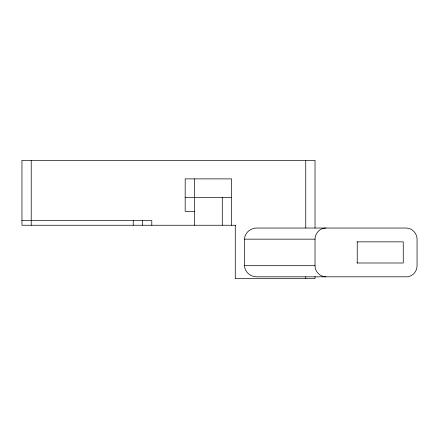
<?xml version="1.0" encoding="UTF-8"?>
<svg xmlns="http://www.w3.org/2000/svg" width="439" height="439" viewBox="0 0 439 439"><rect width="100%" height="100%" fill="white"/><g stroke="black" fill="none" stroke-linecap="round" stroke-linejoin="round"><path stroke-width="0.66" d="M325.848 276.817C319.938 276.833 314.977 271.527 315.026 265.688L315.026 239.162C314.977 233.323 319.938 228.017 325.848 228.033M244.539 239.162C244.589 232.769 250.696 227.956 256.837 228.033L405.976 228.033C411.925 228 417.088 233.224 417.05 239.162L417.05 265.875C417.045 271.231 412.797 276.351 407.376 276.817L256.837 276.817C250.696 276.894 244.589 272.081 244.539 265.688L244.539 239.162L315.026 239.162M185.181 197.424L231.556 197.424M194.461 211.34L185.181 211.34L185.181 178.876L231.556 178.876L231.556 225.251M21.95 220.614L151.795 220.614L151.795 225.251M235.458 225.251L21.95 225.251L21.95 160.328L315.026 160.328L315.026 228.05M356.912 241.851L403.26 241.851L403.26 262.999L356.912 262.999M244.539 265.688L315.026 265.688M357.242 241.851L357.242 262.999M315.026 276.619L315.026 278.672L235.266 278.672L235.266 225.251M305.753 160.328L305.753 228.033M305.753 276.817L305.753 278.672M222.282 197.424L222.282 225.251M194.461 178.876L194.461 225.251M142.521 220.614L142.521 225.251M133.247 220.614L133.247 225.251M31.224 160.328L31.224 225.251"/></g></svg>
